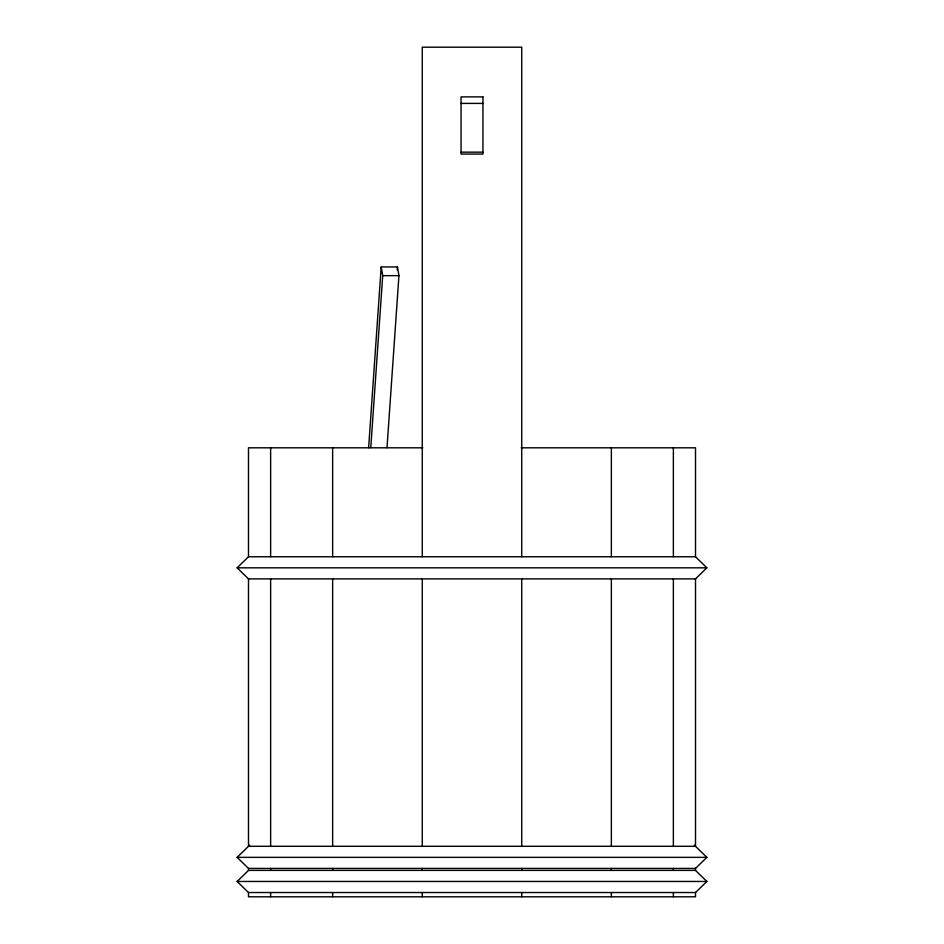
<?xml version="1.0" encoding="UTF-8"?>
<svg xmlns="http://www.w3.org/2000/svg" width="944" height="944" viewBox="0 0 944 944"><rect width="100%" height="100%" fill="white"/><g stroke="black" fill="none" stroke-linecap="round" stroke-linejoin="round"><path stroke-width="1.42" d="M368.632 447.739L381.187 266.94L397.424 266.94L398.946 275.648L387.005 447.633M370.768 447.633L382.709 275.648L381.187 266.94M397.223 269.878L397.424 266.94M248.685 579.085L237.145 567.828L248.685 556.582M248.685 868.61L237.145 857.353L249.723 845.092M248.685 892.705L237.145 881.46L248.685 870.215M695.315 579.085L706.855 567.828L695.315 556.582M695.315 868.61L706.855 857.353L694.277 845.092M695.315 892.705L706.855 881.46L695.315 870.215M461.05 103.403L482.95 103.403M461.05 152.161L482.95 152.161M382.709 275.648L398.946 275.648M422.865 447.81L248.496 447.81L248.496 556.759L695.504 556.759L695.504 447.81L521.135 447.81M237.145 567.828L706.855 567.828M237.145 857.353L706.855 857.353M237.145 881.46L706.855 881.46M673.367 447.81L673.367 556.759M673.367 578.896L673.367 846.296M673.367 868.421L673.367 870.392M673.367 892.528L673.367 896.8M611.358 447.81L611.358 556.759M611.358 578.896L611.358 846.296M611.358 868.421L611.358 870.392M611.358 892.528L611.358 896.8M521.737 556.759L521.737 47.2L422.263 47.2L422.263 556.759M521.737 578.896L521.737 846.296M521.737 868.421L521.737 870.392M521.737 892.528L521.737 896.8M422.263 578.896L422.263 846.296M422.263 868.421L422.263 870.392M422.263 892.528L422.263 896.8M332.642 447.81L332.642 556.759M332.642 578.896L332.642 846.296M332.642 868.421L332.642 870.392M332.642 892.528L332.642 896.8M270.633 447.81L270.633 556.759M270.633 578.896L270.633 846.296M270.633 868.421L270.633 870.392M270.633 892.528L270.633 896.8M482.95 96.878L461.05 96.878L461.05 154.073L482.95 154.073L482.95 96.878M695.504 578.896L248.496 578.896L248.496 846.296L695.504 846.296L695.504 578.896M695.504 868.421L248.496 868.421L248.496 870.392L695.504 870.392L695.504 868.421M695.504 892.528L248.496 892.528L248.496 896.8L695.504 896.8L695.504 892.528"/></g></svg>
